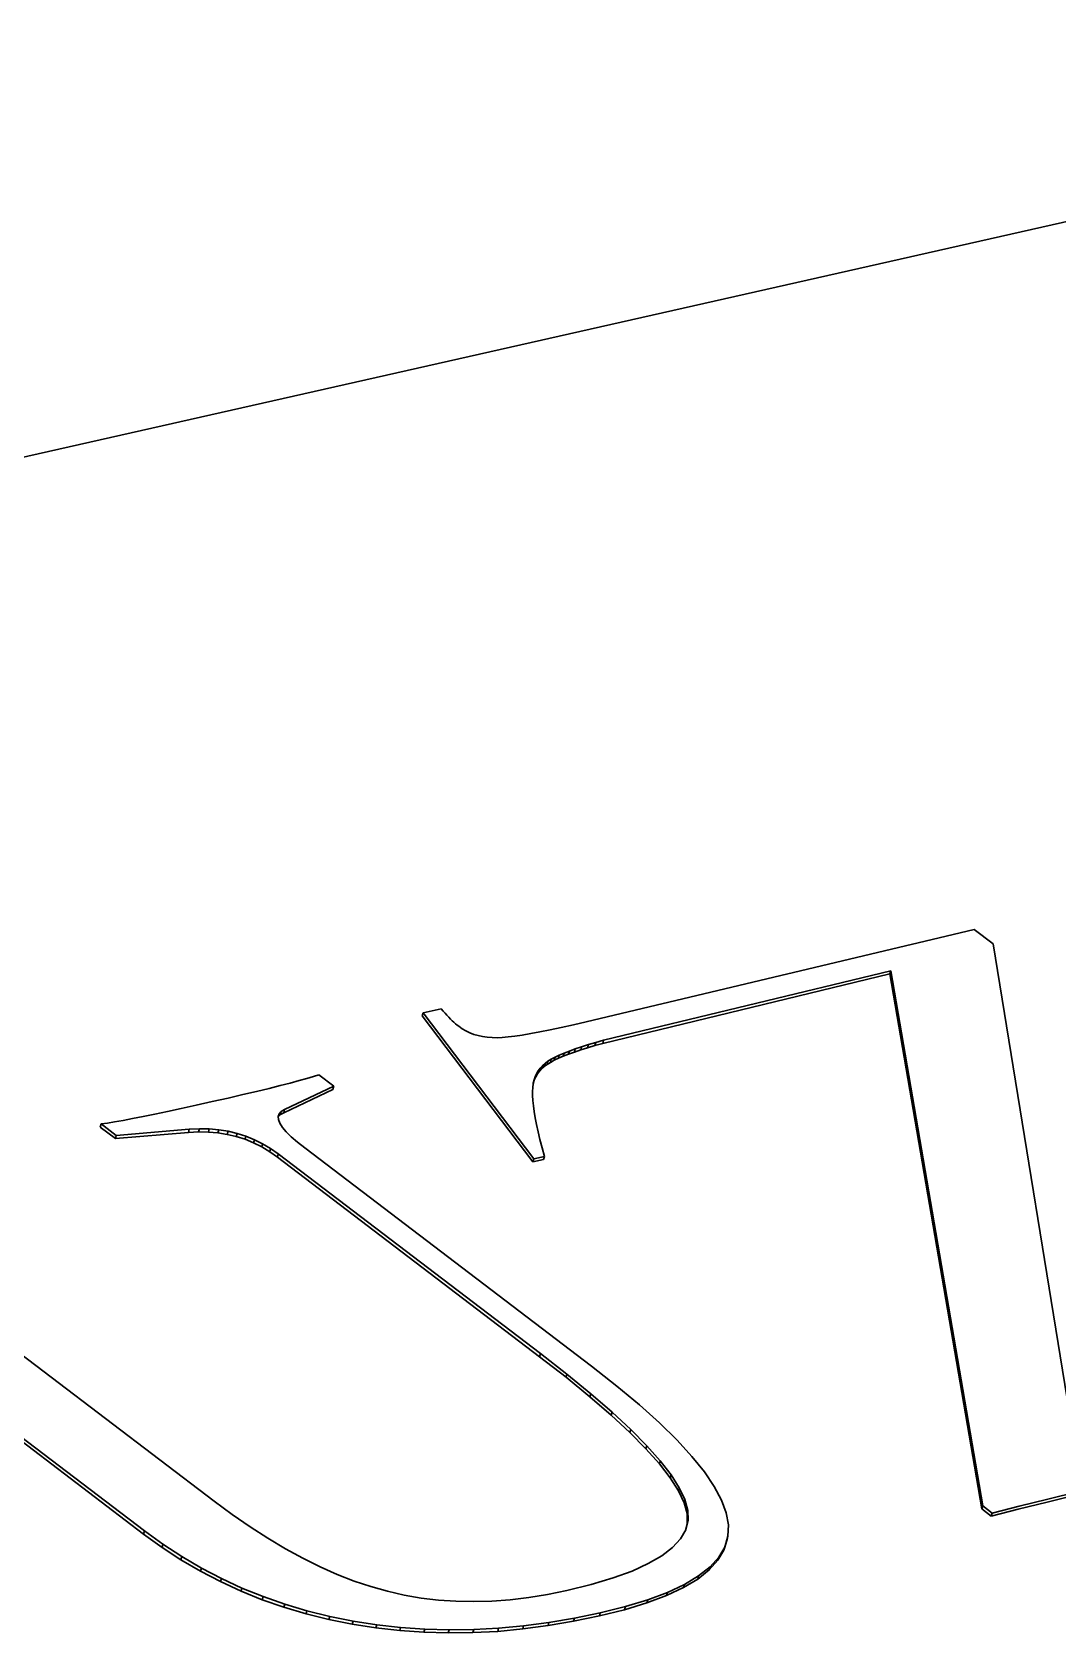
# Model space of a CAD drawing. Header units: millimetres. Extents: x -210 to 210, y -148 to 148.
# Drawn here: x 103.08 to 105.902, y 16.98 to 21.385 of the extents above; entities that cross this region are included whole.
import ezdxf

# ---------------------------------------------------------------- set-up
doc = ezdxf.new("R2010")
doc.units = ezdxf.units.MM
doc.layers.get('0').update_dxf_attribs({"lineweight": 18})

msp = doc.modelspace()

# ---------------------------------------------------------------- linework, layer by layer
at = {"color": 7, "lineweight": 30}
msp.add_line((126.3708, 25.4869), (96.1459, 18.652), dxfattribs=at)
at = {"color": 7, "lineweight": 30, "ltscale": 0.026448}
msp.add_line((104.6426, 18.6703), (105.6716, 18.9158), dxfattribs=at)
at = {"color": 7, "lineweight": 30, "ltscale": 0.001636}
msp.add_line((105.6716, 18.9158), (105.7237, 18.8762), dxfattribs=at)
at = {"color": 7, "lineweight": 30, "ltscale": 0.036424}
msp.add_line((105.7237, 18.8762), (105.958, 17.4382), dxfattribs=at)
at = {"color": 7, "lineweight": 30, "ltscale": 0.020313}
for p, q in [((105.4399, 18.7937), (104.6502, 18.6023)), ((105.4422, 18.8022), (104.6526, 18.6108))]:
    msp.add_line(p, q, dxfattribs=at)
at = {"color": 7, "lineweight": 30, "ltscale": 0.000221405}
for p, q in [((105.4399, 18.7937), (105.4422, 18.8022)), ((104.1537, 18.6776), (104.156, 18.6862)), ((104.6286, 18.5962), (104.6309, 18.6048)), ((104.6502, 18.6023), (104.6526, 18.6108)), ((104.4891, 18.5387), (104.4914, 18.5473)), ((104.5561, 18.5726), (104.5585, 18.5812)), ((104.5721, 18.5784), (104.5745, 18.587)), ((104.4617, 18.5015), (104.464, 18.51)), ((104.4702, 18.5181), (104.4726, 18.5266)), ((103.7725, 18.4115), (103.7749, 18.42)), ((103.5105, 18.3574), (103.5128, 18.3659)), ((103.5915, 18.356), (103.5938, 18.3645)), ((103.7339, 18.3043), (103.7362, 18.3128)), ((103.7551, 18.2893), (103.7575, 18.2979)), ((104.4578, 18.276), (104.4602, 18.2845)), ((104.487, 18.2826), (104.4894, 18.2911)), ((104.4762, 17.7403), (104.4785, 17.7489)), ((104.7248, 17.5314), (104.7271, 17.54)), ((104.8059, 17.4452), (104.8083, 17.4537)), ((104.8737, 17.3385), (104.876, 17.347)), ((105.6928, 17.3214), (105.6952, 17.3299)), ((104.8827, 17.2815), (104.885, 17.2901)), ((103.3869, 17.2524), (103.3893, 17.2609)), ((104.943, 17.1535), (104.9453, 17.1621)), ((103.5987, 17.1213), (103.601, 17.1299)), ((104.8258, 17.0833), (104.8282, 17.0919)), ((103.7135, 17.0717), (103.7158, 17.0802)), ((104.7101, 17.0442), (104.7124, 17.0527)), ((104.7717, 17.063), (104.7741, 17.0715)), ((103.8342, 17.0327), (103.8365, 17.0412)), ((103.8967, 17.0171), (103.8991, 17.0257)), ((104.0259, 16.9941), (104.0282, 17.0026)), ((104.4997, 17.0003), (104.502, 17.0088)), ((104.6409, 17.0269), (104.6432, 17.0355)), ((104.1581, 16.982), (104.1604, 16.9905)), ((104.4301, 16.9911), (104.4324, 16.9996))]:
    msp.add_line(p, q, dxfattribs=at)
at = {"color": 7, "lineweight": 30, "ltscale": 0.037348}
for p, q in [((105.6928, 17.3214), (105.4399, 18.7937)), ((105.6952, 17.3299), (105.4422, 18.8022))]:
    msp.add_line(p, q, dxfattribs=at)
at = {"color": 7, "lineweight": 30, "ltscale": 0.012595}
for p, q in [((104.4578, 18.276), (104.1537, 18.6776)), ((104.4602, 18.2845), (104.156, 18.6862))]:
    msp.add_line(p, q, dxfattribs=at)
at = {"color": 7, "lineweight": 30, "ltscale": 0.001272}
msp.add_line((104.156, 18.6862), (104.2056, 18.6974), dxfattribs=at)
at = {"color": 7, "lineweight": 30, "ltscale": 0.000207894}
msp.add_line((104.2056, 18.6974), (104.211, 18.6911), dxfattribs=at)
at = {"color": 7, "lineweight": 30, "ltscale": 0.000199882}
msp.add_line((104.211, 18.6911), (104.2163, 18.6851), dxfattribs=at)
at = {"color": 7, "lineweight": 30, "ltscale": 0.000191113}
msp.add_line((104.2163, 18.6851), (104.2215, 18.6795), dxfattribs=at)
at = {"color": 7, "lineweight": 30, "ltscale": 0.000181976}
msp.add_line((104.2215, 18.6795), (104.2265, 18.6742), dxfattribs=at)
at = {"color": 7, "lineweight": 30, "ltscale": 0.000175518}
msp.add_line((104.2265, 18.6742), (104.2314, 18.6692), dxfattribs=at)
at = {"color": 7, "lineweight": 30, "ltscale": 0.000165366}
msp.add_line((104.2314, 18.6692), (104.2361, 18.6645), dxfattribs=at)
at = {"color": 7, "lineweight": 30, "ltscale": 0.000159104}
msp.add_line((104.2361, 18.6645), (104.2408, 18.6602), dxfattribs=at)
at = {"color": 7, "lineweight": 30, "ltscale": 0.000150488}
msp.add_line((104.2408, 18.6602), (104.2453, 18.6562), dxfattribs=at)
at = {"color": 7, "lineweight": 30, "ltscale": 0.000141718}
msp.add_line((104.2453, 18.6562), (104.2496, 18.6525), dxfattribs=at)
at = {"color": 7, "lineweight": 30, "ltscale": 0.000134632}
msp.add_line((104.2496, 18.6525), (104.2538, 18.6492), dxfattribs=at)
at = {"color": 7, "lineweight": 30, "ltscale": 0.000294595}
msp.add_line((104.2538, 18.6492), (104.2635, 18.6424), dxfattribs=at)
at = {"color": 7, "lineweight": 30, "ltscale": 0.000293449}
msp.add_line((104.2635, 18.6424), (104.2736, 18.6365), dxfattribs=at)
at = {"color": 7, "lineweight": 30, "ltscale": 0.000295771}
msp.add_line((104.2736, 18.6365), (104.2843, 18.6314), dxfattribs=at)
at = {"color": 7, "lineweight": 30, "ltscale": 0.000652803}
msp.add_line((104.4518, 18.6291), (104.4774, 18.6339), dxfattribs=at)
at = {"color": 7, "lineweight": 30, "ltscale": 0.000716388}
msp.add_line((104.4774, 18.6339), (104.5055, 18.6395), dxfattribs=at)
at = {"color": 7, "lineweight": 30, "ltscale": 0.000781508}
msp.add_line((104.5055, 18.6395), (104.5361, 18.6459), dxfattribs=at)
at = {"color": 7, "lineweight": 30, "ltscale": 0.000845281}
msp.add_line((104.5361, 18.6459), (104.5692, 18.6532), dxfattribs=at)
at = {"color": 7, "lineweight": 30, "ltscale": 0.000910641}
msp.add_line((104.5692, 18.6532), (104.6047, 18.6613), dxfattribs=at)
at = {"color": 7, "lineweight": 30, "ltscale": 0.000974426}
msp.add_line((104.6047, 18.6613), (104.6426, 18.6703), dxfattribs=at)
at = {"color": 7, "lineweight": 30, "ltscale": 0.00029996}
msp.add_line((104.2843, 18.6314), (104.2955, 18.6271), dxfattribs=at)
at = {"color": 7, "lineweight": 30, "ltscale": 0.000306022}
msp.add_line((104.2955, 18.6271), (104.3072, 18.6237), dxfattribs=at)
at = {"color": 7, "lineweight": 30, "ltscale": 0.000312344}
msp.add_line((104.3072, 18.6237), (104.3194, 18.621), dxfattribs=at)
at = {"color": 7, "lineweight": 30, "ltscale": 0.000323315}
msp.add_line((104.3194, 18.621), (104.3322, 18.6191), dxfattribs=at)
at = {"color": 7, "lineweight": 30, "ltscale": 0.000332757}
msp.add_line((104.3322, 18.6191), (104.3455, 18.6181), dxfattribs=at)
at = {"color": 7, "lineweight": 30, "ltscale": 0.000346596}
msp.add_line((104.3455, 18.6181), (104.3594, 18.6179), dxfattribs=at)
at = {"color": 7, "lineweight": 30, "ltscale": 0.000358612}
msp.add_line((104.3594, 18.6179), (104.3737, 18.6184), dxfattribs=at)
at = {"color": 7, "lineweight": 30, "ltscale": 0.000397597}
msp.add_line((104.3737, 18.6184), (104.3896, 18.6198), dxfattribs=at)
at = {"color": 7, "lineweight": 30, "ltscale": 0.000460212}
msp.add_line((104.3896, 18.6198), (104.4078, 18.6221), dxfattribs=at)
at = {"color": 7, "lineweight": 30, "ltscale": 0.000524661}
msp.add_line((104.4078, 18.6221), (104.4286, 18.6252), dxfattribs=at)
at = {"color": 7, "lineweight": 30, "ltscale": 0.000587915}
msp.add_line((104.4286, 18.6252), (104.4518, 18.6291), dxfattribs=at)
at = {"color": 7, "lineweight": 30, "ltscale": 0.000459594}
msp.add_line((104.5919, 18.5929), (104.5745, 18.587), dxfattribs=at)
at = {"color": 7, "lineweight": 30, "ltscale": 0.000221592}
for p, q in [((104.5896, 18.5843), (104.5919, 18.5929)), ((104.497, 18.5445), (104.4994, 18.553)), ((104.506, 18.55), (104.5084, 18.5585)), ((104.5165, 18.5556), (104.5188, 18.5641)), ((104.5283, 18.5612), (104.5306, 18.5697)), ((104.5415, 18.5669), (104.5439, 18.5754)), ((104.4656, 18.5101), (104.4679, 18.5186)), ((104.4757, 18.5255), (104.4781, 18.5341)), ((104.482, 18.5324), (104.4844, 18.5409)), ((103.908, 18.4755), (103.9104, 18.4841)), ((103.7634, 18.4064), (103.7657, 18.415)), ((103.5382, 18.3587), (103.5405, 18.3673)), ((103.3096, 18.3402), (103.3119, 18.3488)), ((103.5652, 18.3582), (103.5676, 18.3668)), ((103.617, 18.3519), (103.6194, 18.3604)), ((103.6893, 18.3287), (103.6917, 18.3373)), ((103.712, 18.3174), (103.7143, 18.326)), ((104.5491, 17.6836), (104.5515, 17.6921)), ((104.6734, 17.5791), (104.6758, 17.5877)), ((104.7689, 17.4868), (104.7713, 17.4953)), ((104.8357, 17.4066), (104.838, 17.4151)), ((104.8583, 17.371), (104.8606, 17.3795)), ((103.4899, 17.1815), (103.4922, 17.1901)), ((104.9669, 17.18), (104.9692, 17.1886)), ((104.9833, 17.208), (104.9857, 17.2166)), ((103.5435, 17.1501), (103.5459, 17.1587)), ((104.9115, 17.1286), (104.9138, 17.1372)), ((103.6554, 17.0952), (103.6577, 17.1037)), ((104.8724, 17.1052), (104.8747, 17.1138)), ((103.7731, 17.0509), (103.7754, 17.0594)), ((103.9608, 17.0042), (103.9631, 17.0128)), ((104.5699, 17.0122), (104.5723, 17.0208)), ((104.0917, 16.9866), (104.094, 16.9952)), ((104.2928, 16.981), (104.2951, 16.9895)), ((104.3611, 16.9846), (104.3635, 16.9932))]:
    msp.add_line(p, q, dxfattribs=at)
at = {"color": 7, "lineweight": 30, "ltscale": 0.000493513}
msp.add_line((104.6084, 18.5902), (104.5896, 18.5843), dxfattribs=at)
at = {"color": 7, "lineweight": 30, "ltscale": 0.000492017}
msp.add_line((104.6107, 18.5988), (104.5919, 18.5929), dxfattribs=at)
at = {"color": 7, "lineweight": 30, "ltscale": 0.000221084}
msp.add_line((104.6084, 18.5902), (104.6107, 18.5988), dxfattribs=at)
at = {"color": 7, "lineweight": 30, "ltscale": 0.000526168}
msp.add_line((104.6286, 18.5962), (104.6084, 18.5902), dxfattribs=at)
at = {"color": 7, "lineweight": 30, "ltscale": 0.000527607}
msp.add_line((104.6309, 18.6048), (104.6107, 18.5988), dxfattribs=at)
at = {"color": 7, "lineweight": 30, "ltscale": 0.000561842}
for p, q in [((104.6502, 18.6023), (104.6286, 18.5962)), ((104.6526, 18.6108), (104.6309, 18.6048))]:
    msp.add_line(p, q, dxfattribs=at)
at = {"color": 7, "lineweight": 30, "ltscale": 0.000236832}
msp.add_line((104.4914, 18.5473), (104.4844, 18.5409), dxfattribs=at)
at = {"color": 7, "lineweight": 30, "ltscale": 0.000245216}
msp.add_line((104.497, 18.5445), (104.4891, 18.5387), dxfattribs=at)
at = {"color": 7, "lineweight": 30, "ltscale": 0.000245336}
msp.add_line((104.4994, 18.553), (104.4914, 18.5473), dxfattribs=at)
at = {"color": 7, "lineweight": 30, "ltscale": 0.000264416}
for p, q in [((104.506, 18.55), (104.497, 18.5445)), ((104.5084, 18.5585), (104.4994, 18.553))]:
    msp.add_line(p, q, dxfattribs=at)
at = {"color": 7, "lineweight": 30, "ltscale": 0.000295804}
for p, q in [((104.5165, 18.5556), (104.506, 18.55)), ((104.5188, 18.5641), (104.5084, 18.5585))]:
    msp.add_line(p, q, dxfattribs=at)
at = {"color": 7, "lineweight": 30, "ltscale": 0.000326549}
for p, q in [((104.5283, 18.5612), (104.5165, 18.5556)), ((104.5306, 18.5697), (104.5188, 18.5641))]:
    msp.add_line(p, q, dxfattribs=at)
at = {"color": 7, "lineweight": 30, "ltscale": 0.000360567}
for p, q in [((104.5415, 18.5669), (104.5283, 18.5612)), ((104.5439, 18.5754), (104.5306, 18.5697))]:
    msp.add_line(p, q, dxfattribs=at)
at = {"color": 7, "lineweight": 30, "ltscale": 0.000392376}
msp.add_line((104.5561, 18.5726), (104.5415, 18.5669), dxfattribs=at)
at = {"color": 7, "lineweight": 30, "ltscale": 0.000392297}
msp.add_line((104.5585, 18.5812), (104.5439, 18.5754), dxfattribs=at)
at = {"color": 7, "lineweight": 30, "ltscale": 0.000425815}
for p, q in [((104.5721, 18.5784), (104.5561, 18.5726)), ((104.5745, 18.587), (104.5585, 18.5812))]:
    msp.add_line(p, q, dxfattribs=at)
at = {"color": 7, "lineweight": 30, "ltscale": 0.000459523}
msp.add_line((104.5896, 18.5843), (104.5721, 18.5784), dxfattribs=at)
at = {"color": 7, "lineweight": 30, "ltscale": 0.00063195}
msp.add_line((103.7905, 18.4932), (103.815, 18.4997), dxfattribs=at)
at = {"color": 7, "lineweight": 30, "ltscale": 0.0005493}
msp.add_line((103.815, 18.4997), (103.8361, 18.5057), dxfattribs=at)
at = {"color": 7, "lineweight": 30, "ltscale": 0.000466712}
msp.add_line((103.8361, 18.5057), (103.854, 18.511), dxfattribs=at)
at = {"color": 7, "lineweight": 30, "ltscale": 0.000385814}
msp.add_line((103.854, 18.511), (103.8687, 18.5158), dxfattribs=at)
at = {"color": 7, "lineweight": 30, "ltscale": 0.001309}
for p, q in [((103.8687, 18.5158), (103.9104, 18.4841)), ((103.3119, 18.3488), (103.2703, 18.3805))]:
    msp.add_line(p, q, dxfattribs=at)
at = {"color": 7, "lineweight": 30, "ltscale": 0.000240809}
msp.add_line((104.4617, 18.5015), (104.4587, 18.4924), dxfattribs=at)
at = {"color": 7, "lineweight": 30, "ltscale": 0.000248345}
msp.add_line((104.461, 18.5009), (104.4588, 18.4912), dxfattribs=at)
at = {"color": 7, "lineweight": 30, "ltscale": 0.000240625}
msp.add_line((104.464, 18.51), (104.461, 18.5009), dxfattribs=at)
at = {"color": 7, "lineweight": 30, "ltscale": 0.000234868}
msp.add_line((104.4656, 18.5101), (104.4617, 18.5015), dxfattribs=at)
at = {"color": 7, "lineweight": 30, "ltscale": 0.000235046}
msp.add_line((104.4679, 18.5186), (104.464, 18.51), dxfattribs=at)
at = {"color": 7, "lineweight": 30, "ltscale": 0.00023151}
msp.add_line((104.4702, 18.5181), (104.4656, 18.5101), dxfattribs=at)
at = {"color": 7, "lineweight": 30, "ltscale": 0.000231341}
msp.add_line((104.4726, 18.5266), (104.4679, 18.5186), dxfattribs=at)
at = {"color": 7, "lineweight": 30, "ltscale": 0.000231704}
msp.add_line((104.4757, 18.5255), (104.4702, 18.5181), dxfattribs=at)
at = {"color": 7, "lineweight": 30, "ltscale": 0.000231863}
msp.add_line((104.4781, 18.5341), (104.4726, 18.5266), dxfattribs=at)
at = {"color": 7, "lineweight": 30, "ltscale": 0.00023308}
for p, q in [((104.482, 18.5324), (104.4757, 18.5255)), ((104.4844, 18.5409), (104.4781, 18.5341))]:
    msp.add_line(p, q, dxfattribs=at)
at = {"color": 7, "lineweight": 30, "ltscale": 0.000236967}
msp.add_line((104.4891, 18.5387), (104.482, 18.5324), dxfattribs=at)
at = {"color": 7, "lineweight": 30, "ltscale": 0.001043}
msp.add_line((103.6198, 18.4519), (103.6604, 18.4613), dxfattribs=at)
at = {"color": 7, "lineweight": 30, "ltscale": 0.000960282}
msp.add_line((103.6604, 18.4613), (103.6978, 18.4702), dxfattribs=at)
at = {"color": 7, "lineweight": 30, "ltscale": 0.000878891}
msp.add_line((103.6978, 18.4702), (103.732, 18.4784), dxfattribs=at)
at = {"color": 7, "lineweight": 30, "ltscale": 0.000797525}
msp.add_line((103.732, 18.4784), (103.7629, 18.4861), dxfattribs=at)
at = {"color": 7, "lineweight": 30, "ltscale": 0.000713283}
msp.add_line((103.7629, 18.4861), (103.7905, 18.4932), dxfattribs=at)
at = {"color": 7, "lineweight": 30, "ltscale": 0.003747}
for p, q in [((103.908, 18.4755), (103.7725, 18.4115)), ((103.9104, 18.4841), (103.7749, 18.42))]:
    msp.add_line(p, q, dxfattribs=at)
at = {"color": 7, "lineweight": 30, "ltscale": 0.000270844}
msp.add_line((104.4574, 18.481), (104.4568, 18.4701), dxfattribs=at)
at = {"color": 7, "lineweight": 30, "ltscale": 0.000294302}
msp.add_line((104.4568, 18.4701), (104.4569, 18.4584), dxfattribs=at)
at = {"color": 7, "lineweight": 30, "ltscale": 0.000329138}
msp.add_line((104.4569, 18.4584), (104.4578, 18.4452), dxfattribs=at)
at = {"color": 7, "lineweight": 30, "ltscale": 0.000258887}
msp.add_line((104.4588, 18.4912), (104.4574, 18.481), dxfattribs=at)
at = {"color": 7, "lineweight": 30, "ltscale": 0.000895279}
msp.add_line((103.4177, 18.4073), (103.4527, 18.4147), dxfattribs=at)
at = {"color": 7, "lineweight": 30, "ltscale": 0.000972448}
msp.add_line((103.4527, 18.4147), (103.4907, 18.423), dxfattribs=at)
at = {"color": 7, "lineweight": 30, "ltscale": 0.001051}
msp.add_line((103.4907, 18.423), (103.5318, 18.432), dxfattribs=at)
at = {"color": 7, "lineweight": 30, "ltscale": 0.001128}
msp.add_line((103.5318, 18.432), (103.5758, 18.4419), dxfattribs=at)
at = {"color": 7, "lineweight": 30, "ltscale": 0.001126}
msp.add_line((103.5758, 18.4419), (103.6198, 18.4519), dxfattribs=at)
at = {"color": 7, "lineweight": 30, "ltscale": 0.000214955}
for p, q in [((103.7657, 18.415), (103.7599, 18.4086)), ((103.7634, 18.4064), (103.7576, 18.4001))]:
    msp.add_line(p, q, dxfattribs=at)
at = {"color": 7, "lineweight": 30, "ltscale": 0.000261418}
msp.add_line((103.7725, 18.4115), (103.7634, 18.4064), dxfattribs=at)
at = {"color": 7, "lineweight": 30, "ltscale": 0.000261317}
msp.add_line((103.7749, 18.42), (103.7657, 18.415), dxfattribs=at)
at = {"color": 7, "lineweight": 30, "ltscale": 0.000364557}
msp.add_line((104.4578, 18.4452), (104.4593, 18.4307), dxfattribs=at)
at = {"color": 7, "lineweight": 30, "ltscale": 0.00040044}
msp.add_line((104.4593, 18.4307), (104.4616, 18.4149), dxfattribs=at)
at = {"color": 7, "lineweight": 30, "ltscale": 0.000436478}
msp.add_line((104.4616, 18.4149), (104.4645, 18.3977), dxfattribs=at)
at = {"color": 7, "lineweight": 30, "ltscale": 0.000221271}
for p, q in [((103.268, 18.3719), (103.2703, 18.3805)), ((103.6419, 18.346), (103.6442, 18.3545)), ((103.666, 18.3383), (103.6683, 18.3468)), ((104.6149, 17.6298), (104.6172, 17.6384)), ((104.8819, 17.3089), (104.8842, 17.3175)), ((105.7189, 17.3015), (105.7211, 17.3101)), ((103.4377, 17.2156), (103.44, 17.2242)), ((104.9922, 17.2376), (104.9945, 17.2461)), ((104.2251, 16.9801), (104.2274, 16.9887))]:
    msp.add_line(p, q, dxfattribs=at)
at = {"color": 7, "lineweight": 30, "ltscale": 0.001308}
msp.add_line((103.3096, 18.3402), (103.268, 18.3719), dxfattribs=at)
at = {"color": 7, "lineweight": 30, "ltscale": 0.00043205}
msp.add_line((103.2703, 18.3805), (103.2874, 18.3829), dxfattribs=at)
at = {"color": 7, "lineweight": 30, "ltscale": 0.000507283}
msp.add_line((103.2874, 18.3829), (103.3074, 18.3861), dxfattribs=at)
at = {"color": 7, "lineweight": 30, "ltscale": 0.000585657}
msp.add_line((103.3074, 18.3861), (103.3305, 18.3902), dxfattribs=at)
at = {"color": 7, "lineweight": 30, "ltscale": 0.000662598}
msp.add_line((103.3305, 18.3902), (103.3565, 18.3951), dxfattribs=at)
at = {"color": 7, "lineweight": 30, "ltscale": 0.000741086}
msp.add_line((103.3565, 18.3951), (103.3856, 18.4008), dxfattribs=at)
at = {"color": 7, "lineweight": 30, "ltscale": 0.000818188}
msp.add_line((103.3856, 18.4008), (103.4177, 18.4073), dxfattribs=at)
at = {"color": 7, "lineweight": 30, "ltscale": 0.000693221}
msp.add_line((103.5405, 18.3673), (103.5128, 18.3659), dxfattribs=at)
at = {"color": 7, "lineweight": 30, "ltscale": 0.000676371}
for p, q in [((103.5676, 18.3668), (103.5405, 18.3673)), ((103.5652, 18.3582), (103.5382, 18.3587))]:
    msp.add_line(p, q, dxfattribs=at)
at = {"color": 7, "lineweight": 30, "ltscale": 0.000199647}
msp.add_line((103.7599, 18.4086), (103.7572, 18.4011), dxfattribs=at)
at = {"color": 7, "lineweight": 30, "ltscale": 0.000219362}
msp.add_line((103.7572, 18.4011), (103.7579, 18.3924), dxfattribs=at)
at = {"color": 7, "lineweight": 30, "ltscale": 0.00026783}
msp.add_line((103.7579, 18.3924), (103.7619, 18.3824), dxfattribs=at)
at = {"color": 7, "lineweight": 30, "ltscale": 0.000332101}
msp.add_line((103.7619, 18.3824), (103.7691, 18.3712), dxfattribs=at)
at = {"color": 7, "lineweight": 30, "ltscale": 0.000404574}
msp.add_line((103.7691, 18.3712), (103.7795, 18.3588), dxfattribs=at)
at = {"color": 7, "lineweight": 30, "ltscale": 0.000473147}
msp.add_line((104.4645, 18.3977), (104.4681, 18.3791), dxfattribs=at)
at = {"color": 7, "lineweight": 30, "ltscale": 0.000509872}
msp.add_line((104.4681, 18.3791), (104.4723, 18.3591), dxfattribs=at)
at = {"color": 7, "lineweight": 30, "ltscale": 0.00504}
for p, q in [((103.5105, 18.3574), (103.3096, 18.3402)), ((103.5128, 18.3659), (103.3119, 18.3488))]:
    msp.add_line(p, q, dxfattribs=at)
at = {"color": 7, "lineweight": 30, "ltscale": 0.000693202}
msp.add_line((103.5382, 18.3587), (103.5105, 18.3574), dxfattribs=at)
at = {"color": 7, "lineweight": 30, "ltscale": 0.000659564}
msp.add_line((103.5915, 18.356), (103.5652, 18.3582), dxfattribs=at)
at = {"color": 7, "lineweight": 30, "ltscale": 0.00065957}
msp.add_line((103.5938, 18.3645), (103.5676, 18.3668), dxfattribs=at)
at = {"color": 7, "lineweight": 30, "ltscale": 0.000646075}
msp.add_line((103.617, 18.3519), (103.5915, 18.356), dxfattribs=at)
at = {"color": 7, "lineweight": 30, "ltscale": 0.000646054}
msp.add_line((103.6194, 18.3604), (103.5938, 18.3645), dxfattribs=at)
at = {"color": 7, "lineweight": 30, "ltscale": 0.000639062}
msp.add_line((103.6419, 18.346), (103.617, 18.3519), dxfattribs=at)
at = {"color": 7, "lineweight": 30, "ltscale": 0.000637561}
msp.add_line((103.6442, 18.3545), (103.6194, 18.3604), dxfattribs=at)
at = {"color": 7, "lineweight": 30, "ltscale": 0.000632699}
for p, q in [((103.666, 18.3383), (103.6419, 18.346)), ((103.6683, 18.3468), (103.6442, 18.3545))]:
    msp.add_line(p, q, dxfattribs=at)
at = {"color": 7, "lineweight": 30, "ltscale": 0.000630112}
msp.add_line((103.6893, 18.3287), (103.666, 18.3383), dxfattribs=at)
at = {"color": 7, "lineweight": 30, "ltscale": 0.000631554}
msp.add_line((103.6917, 18.3373), (103.6683, 18.3468), dxfattribs=at)
at = {"color": 7, "lineweight": 30, "ltscale": 0.000632745}
for p, q in [((103.712, 18.3174), (103.6893, 18.3287)), ((103.7143, 18.326), (103.6917, 18.3373))]:
    msp.add_line(p, q, dxfattribs=at)
at = {"color": 7, "lineweight": 30, "ltscale": 0.000639076}
msp.add_line((103.7362, 18.3128), (103.7143, 18.326), dxfattribs=at)
at = {"color": 7, "lineweight": 30, "ltscale": 0.000482921}
msp.add_line((103.7795, 18.3588), (103.7932, 18.3452), dxfattribs=at)
at = {"color": 7, "lineweight": 30, "ltscale": 0.00056409}
msp.add_line((103.7932, 18.3452), (103.8102, 18.3304), dxfattribs=at)
at = {"color": 7, "lineweight": 30, "ltscale": 0.000645775}
msp.add_line((103.8102, 18.3304), (103.8304, 18.3144), dxfattribs=at)
at = {"color": 7, "lineweight": 30, "ltscale": 0.000546997}
msp.add_line((104.4723, 18.3591), (104.4773, 18.3378), dxfattribs=at)
at = {"color": 7, "lineweight": 30, "ltscale": 0.000584035}
msp.add_line((104.4773, 18.3378), (104.483, 18.3152), dxfattribs=at)
at = {"color": 7, "lineweight": 30, "ltscale": 0.000638986}
msp.add_line((103.7339, 18.3043), (103.712, 18.3174), dxfattribs=at)
at = {"color": 7, "lineweight": 30, "ltscale": 0.000648996}
for p, q in [((103.7551, 18.2893), (103.7339, 18.3043)), ((103.7575, 18.2979), (103.7362, 18.3128))]:
    msp.add_line(p, q, dxfattribs=at)
at = {"color": 7, "lineweight": 30, "ltscale": 0.022657}
for p, q in [((104.4762, 17.7403), (103.7551, 18.2893)), ((104.4785, 17.7489), (103.7575, 18.2979))]:
    msp.add_line(p, q, dxfattribs=at)
at = {"color": 7, "lineweight": 30, "ltscale": 0.024783}
msp.add_line((103.8304, 18.3144), (104.6192, 17.7138), dxfattribs=at)
at = {"color": 7, "lineweight": 30, "ltscale": 0.000748261}
for p, q in [((104.487, 18.2826), (104.4578, 18.276)), ((104.4894, 18.2911), (104.4602, 18.2845))]:
    msp.add_line(p, q, dxfattribs=at)
at = {"color": 7, "lineweight": 30, "ltscale": 0.000621462}
msp.add_line((104.483, 18.3152), (104.4894, 18.2911), dxfattribs=at)
at = {"color": 7, "lineweight": 30, "ltscale": 0.029202}
msp.add_line((102.6514, 18.0503), (103.5808, 17.3428), dxfattribs=at)
at = {"color": 7, "lineweight": 30, "ltscale": 0.030674}
for p, q in [((103.3869, 17.2524), (102.4107, 17.9956)), ((103.3893, 17.2609), (102.413, 18.0041))]:
    msp.add_line(p, q, dxfattribs=at)
at = {"color": 7, "lineweight": 30, "ltscale": 0.00231}
for p, q in [((104.5491, 17.6836), (104.4762, 17.7403)), ((104.5515, 17.6921), (104.4785, 17.7489))]:
    msp.add_line(p, q, dxfattribs=at)
at = {"color": 7, "lineweight": 30, "ltscale": 0.002203}
msp.add_line((104.6192, 17.7138), (104.6886, 17.6595), dxfattribs=at)
at = {"color": 7, "lineweight": 30, "ltscale": 0.002123}
msp.add_line((104.6149, 17.6298), (104.5491, 17.6836), dxfattribs=at)
at = {"color": 7, "lineweight": 30, "ltscale": 0.002122}
msp.add_line((104.6172, 17.6384), (104.5515, 17.6921), dxfattribs=at)
at = {"color": 7, "lineweight": 30, "ltscale": 0.001936}
msp.add_line((104.6734, 17.5791), (104.6149, 17.6298), dxfattribs=at)
at = {"color": 7, "lineweight": 30, "ltscale": 0.001937}
msp.add_line((104.6758, 17.5877), (104.6172, 17.6384), dxfattribs=at)
at = {"color": 7, "lineweight": 30, "ltscale": 0.002028}
msp.add_line((104.6886, 17.6595), (104.7509, 17.6076), dxfattribs=at)
at = {"color": 7, "lineweight": 30, "ltscale": 0.001752}
for p, q in [((104.7248, 17.5314), (104.6734, 17.5791)), ((104.7271, 17.54), (104.6758, 17.5877))]:
    msp.add_line(p, q, dxfattribs=at)
at = {"color": 7, "lineweight": 30, "ltscale": 0.001856}
msp.add_line((104.7509, 17.6076), (104.8062, 17.558), dxfattribs=at)
at = {"color": 7, "lineweight": 30, "ltscale": 0.00157}
for p, q in [((104.7689, 17.4868), (104.7248, 17.5314)), ((104.7713, 17.4953), (104.7271, 17.54))]:
    msp.add_line(p, q, dxfattribs=at)
at = {"color": 7, "lineweight": 30, "ltscale": 0.001687}
msp.add_line((104.8062, 17.558), (104.8544, 17.5108), dxfattribs=at)
at = {"color": 7, "lineweight": 30, "ltscale": 0.001392}
for p, q in [((104.8059, 17.4452), (104.7689, 17.4868)), ((104.8083, 17.4537), (104.7713, 17.4953))]:
    msp.add_line(p, q, dxfattribs=at)
at = {"color": 7, "lineweight": 30, "ltscale": 0.001523}
msp.add_line((104.8544, 17.5108), (104.8956, 17.4659), dxfattribs=at)
at = {"color": 7, "lineweight": 30, "ltscale": 0.001218}
for p, q in [((104.8357, 17.4066), (104.8059, 17.4452)), ((104.838, 17.4151), (104.8083, 17.4537))]:
    msp.add_line(p, q, dxfattribs=at)
at = {"color": 7, "lineweight": 30, "ltscale": 0.001363}
msp.add_line((104.8956, 17.4659), (104.9297, 17.4234), dxfattribs=at)
at = {"color": 7, "lineweight": 30, "ltscale": 0.001054}
for p, q in [((104.8583, 17.371), (104.8357, 17.4066)), ((104.8606, 17.3795), (104.838, 17.4151))]:
    msp.add_line(p, q, dxfattribs=at)
at = {"color": 7, "lineweight": 30, "ltscale": 0.00121}
msp.add_line((104.9297, 17.4234), (104.9568, 17.3833), dxfattribs=at)
at = {"color": 7, "lineweight": 30, "ltscale": 0.000900166}
msp.add_line((104.8737, 17.3385), (104.8583, 17.371), dxfattribs=at)
at = {"color": 7, "lineweight": 30, "ltscale": 0.000900334}
msp.add_line((104.876, 17.347), (104.8606, 17.3795), dxfattribs=at)
at = {"color": 7, "lineweight": 30, "ltscale": 0.001068}
msp.add_line((104.9568, 17.3833), (104.9769, 17.3456), dxfattribs=at)
at = {"color": 7, "lineweight": 30, "ltscale": 0.00218}
for p, q in [((105.957, 17.3607), (105.8723, 17.34)), ((105.9594, 17.3692), (105.8747, 17.3485))]:
    msp.add_line(p, q, dxfattribs=at)
at = {"color": 7, "lineweight": 30, "ltscale": 0.001545}
msp.add_line((103.5808, 17.3428), (103.6305, 17.306), dxfattribs=at)
at = {"color": 7, "lineweight": 30, "ltscale": 0.000766253}
msp.add_line((104.8819, 17.3089), (104.8737, 17.3385), dxfattribs=at)
at = {"color": 7, "lineweight": 30, "ltscale": 0.000765587}
msp.add_line((104.8842, 17.3175), (104.876, 17.347), dxfattribs=at)
at = {"color": 7, "lineweight": 30, "ltscale": 0.000685731}
msp.add_line((104.885, 17.2901), (104.8842, 17.3175), dxfattribs=at)
at = {"color": 7, "lineweight": 30, "ltscale": 0.000942333}
msp.add_line((104.9769, 17.3456), (104.9899, 17.3102), dxfattribs=at)
at = {"color": 7, "lineweight": 30, "ltscale": 0.000838865}
msp.add_line((104.9899, 17.3102), (104.9958, 17.2772), dxfattribs=at)
at = {"color": 7, "lineweight": 30, "ltscale": 0.000818095}
msp.add_line((105.7189, 17.3015), (105.6928, 17.3214), dxfattribs=at)
at = {"color": 7, "lineweight": 30, "ltscale": 0.000816727}
msp.add_line((105.7211, 17.3101), (105.6952, 17.3299), dxfattribs=at)
at = {"color": 7, "lineweight": 30, "ltscale": 0.00191}
msp.add_line((105.7929, 17.3203), (105.7189, 17.3015), dxfattribs=at)
at = {"color": 7, "lineweight": 30, "ltscale": 0.001912}
msp.add_line((105.7953, 17.3288), (105.7211, 17.3101), dxfattribs=at)
at = {"color": 7, "lineweight": 30, "ltscale": 0.002045}
for p, q in [((105.8723, 17.34), (105.7929, 17.3203)), ((105.8747, 17.3485), (105.7953, 17.3288))]:
    msp.add_line(p, q, dxfattribs=at)
at = {"color": 7, "lineweight": 30, "ltscale": 0.001499}
msp.add_line((103.6305, 17.306), (103.6799, 17.272), dxfattribs=at)
at = {"color": 7, "lineweight": 30, "ltscale": 0.001453}
msp.add_line((103.6799, 17.272), (103.7287, 17.2405), dxfattribs=at)
at = {"color": 7, "lineweight": 30, "ltscale": 0.000467131}
msp.add_line((104.878, 17.2634), (104.8827, 17.2815), dxfattribs=at)
at = {"color": 7, "lineweight": 30, "ltscale": 0.000676829}
msp.add_line((104.8783, 17.2638), (104.885, 17.2901), dxfattribs=at)
at = {"color": 7, "lineweight": 30, "ltscale": 0.000685417}
msp.add_line((104.8827, 17.2815), (104.8819, 17.3089), dxfattribs=at)
at = {"color": 7, "lineweight": 30, "ltscale": 0.000777473}
msp.add_line((104.9958, 17.2772), (104.9945, 17.2461), dxfattribs=at)
at = {"color": 7, "lineweight": 30, "ltscale": 0.001566}
msp.add_line((103.4377, 17.2156), (103.3869, 17.2524), dxfattribs=at)
at = {"color": 7, "lineweight": 30, "ltscale": 0.001565}
msp.add_line((103.44, 17.2242), (103.3893, 17.2609), dxfattribs=at)
at = {"color": 7, "lineweight": 30, "ltscale": 0.001559}
msp.add_line((103.4922, 17.1901), (103.44, 17.2242), dxfattribs=at)
at = {"color": 7, "lineweight": 30, "ltscale": 0.001407}
msp.add_line((103.7287, 17.2405), (103.7771, 17.2118), dxfattribs=at)
at = {"color": 7, "lineweight": 30, "ltscale": 0.000810441}
msp.add_line((104.842, 17.215), (104.8639, 17.2388), dxfattribs=at)
at = {"color": 7, "lineweight": 30, "ltscale": 0.000721125}
msp.add_line((104.8639, 17.2388), (104.8783, 17.2638), dxfattribs=at)
at = {"color": 7, "lineweight": 30, "ltscale": 0.000771072}
msp.add_line((104.9922, 17.2376), (104.9833, 17.208), dxfattribs=at)
at = {"color": 7, "lineweight": 30, "ltscale": 0.000770711}
msp.add_line((104.9945, 17.2461), (104.9857, 17.2166), dxfattribs=at)
at = {"color": 7, "lineweight": 30, "ltscale": 0.001558}
msp.add_line((103.4899, 17.1815), (103.4377, 17.2156), dxfattribs=at)
at = {"color": 7, "lineweight": 30, "ltscale": 0.001555}
for p, q in [((103.5435, 17.1501), (103.4899, 17.1815)), ((103.5459, 17.1587), (103.4922, 17.1901)), ((103.5987, 17.1213), (103.5435, 17.1501)), ((103.601, 17.1299), (103.5459, 17.1587))]:
    msp.add_line(p, q, dxfattribs=at)
at = {"color": 7, "lineweight": 30, "ltscale": 0.001365}
msp.add_line((103.7771, 17.2118), (103.8251, 17.1856), dxfattribs=at)
at = {"color": 7, "lineweight": 30, "ltscale": 0.001326}
msp.add_line((103.8251, 17.1856), (103.8726, 17.1621), dxfattribs=at)
at = {"color": 7, "lineweight": 30, "ltscale": 0.001072}
msp.add_line((104.7754, 17.1709), (104.8125, 17.1923), dxfattribs=at)
at = {"color": 7, "lineweight": 30, "ltscale": 0.000929517}
msp.add_line((104.8125, 17.1923), (104.842, 17.215), dxfattribs=at)
at = {"color": 7, "lineweight": 30, "ltscale": 0.000892263}
msp.add_line((104.9669, 17.18), (104.943, 17.1535), dxfattribs=at)
at = {"color": 7, "lineweight": 30, "ltscale": 0.000892411}
msp.add_line((104.9692, 17.1886), (104.9453, 17.1621), dxfattribs=at)
at = {"color": 7, "lineweight": 30, "ltscale": 0.000811798}
for p, q in [((104.9833, 17.208), (104.9669, 17.18)), ((104.9857, 17.2166), (104.9692, 17.1886))]:
    msp.add_line(p, q, dxfattribs=at)
at = {"color": 7, "lineweight": 30, "ltscale": 0.001287}
msp.add_line((103.8726, 17.1621), (103.9197, 17.1413), dxfattribs=at)
at = {"color": 7, "lineweight": 30, "ltscale": 0.00125}
msp.add_line((103.9197, 17.1413), (103.9663, 17.1231), dxfattribs=at)
at = {"color": 7, "lineweight": 30, "ltscale": 0.00139}
msp.add_line((104.6784, 17.1315), (104.7307, 17.1506), dxfattribs=at)
at = {"color": 7, "lineweight": 30, "ltscale": 0.001227}
msp.add_line((104.7307, 17.1506), (104.7754, 17.1709), dxfattribs=at)
at = {"color": 7, "lineweight": 30, "ltscale": 0.001138}
for p, q in [((104.9138, 17.1372), (104.8747, 17.1138)), ((104.9115, 17.1286), (104.8724, 17.1052))]:
    msp.add_line(p, q, dxfattribs=at)
at = {"color": 7, "lineweight": 30, "ltscale": 0.001004}
for p, q in [((104.943, 17.1535), (104.9115, 17.1286)), ((104.9453, 17.1621), (104.9138, 17.1372))]:
    msp.add_line(p, q, dxfattribs=at)
at = {"color": 7, "lineweight": 30, "ltscale": 0.001561}
for p, q in [((103.6554, 17.0952), (103.5987, 17.1213)), ((103.6577, 17.1037), (103.601, 17.1299))]:
    msp.add_line(p, q, dxfattribs=at)
at = {"color": 7, "lineweight": 30, "ltscale": 0.001567}
for p, q in [((103.7135, 17.0717), (103.6554, 17.0952)), ((103.7158, 17.0802), (103.6577, 17.1037))]:
    msp.add_line(p, q, dxfattribs=at)
at = {"color": 7, "lineweight": 30, "ltscale": 0.001217}
msp.add_line((103.9663, 17.1231), (104.0124, 17.1076), dxfattribs=at)
at = {"color": 7, "lineweight": 30, "ltscale": 0.001187}
msp.add_line((104.0124, 17.1076), (104.0581, 17.0947), dxfattribs=at)
at = {"color": 7, "lineweight": 30, "ltscale": 0.001175}
msp.add_line((104.0581, 17.0947), (104.104, 17.0843), dxfattribs=at)
at = {"color": 7, "lineweight": 30, "ltscale": 0.001347}
msp.add_line((104.4984, 17.0861), (104.5512, 17.0969), dxfattribs=at)
at = {"color": 7, "lineweight": 30, "ltscale": 0.001737}
msp.add_line((104.5512, 17.0969), (104.6186, 17.1136), dxfattribs=at)
at = {"color": 7, "lineweight": 30, "ltscale": 0.001562}
msp.add_line((104.6186, 17.1136), (104.6784, 17.1315), dxfattribs=at)
at = {"color": 7, "lineweight": 30, "ltscale": 0.001445}
for p, q in [((104.8282, 17.0919), (104.7741, 17.0715)), ((104.8258, 17.0833), (104.7717, 17.063))]:
    msp.add_line(p, q, dxfattribs=at)
at = {"color": 7, "lineweight": 30, "ltscale": 0.001286}
for p, q in [((104.8724, 17.1052), (104.8258, 17.0833)), ((104.8747, 17.1138), (104.8282, 17.0919))]:
    msp.add_line(p, q, dxfattribs=at)
at = {"color": 7, "lineweight": 30, "ltscale": 0.001578}
for p, q in [((103.7731, 17.0509), (103.7135, 17.0717)), ((103.7754, 17.0594), (103.7158, 17.0802))]:
    msp.add_line(p, q, dxfattribs=at)
at = {"color": 7, "lineweight": 30, "ltscale": 0.001593}
for p, q in [((103.8342, 17.0327), (103.7731, 17.0509)), ((103.8365, 17.0412), (103.7754, 17.0594))]:
    msp.add_line(p, q, dxfattribs=at)
at = {"color": 7, "lineweight": 30, "ltscale": 0.001183}
msp.add_line((104.104, 17.0843), (104.1506, 17.0763), dxfattribs=at)
at = {"color": 7, "lineweight": 30, "ltscale": 0.001193}
msp.add_line((104.1506, 17.0763), (104.198, 17.0706), dxfattribs=at)
at = {"color": 7, "lineweight": 30, "ltscale": 0.001207}
msp.add_line((104.198, 17.0706), (104.2461, 17.0673), dxfattribs=at)
at = {"color": 7, "lineweight": 30, "ltscale": 0.001223}
msp.add_line((104.2461, 17.0673), (104.2951, 17.0663), dxfattribs=at)
at = {"color": 7, "lineweight": 30, "ltscale": 0.001243}
msp.add_line((104.2951, 17.0663), (104.3448, 17.0677), dxfattribs=at)
at = {"color": 7, "lineweight": 30, "ltscale": 0.001264}
msp.add_line((104.3448, 17.0677), (104.3952, 17.0715), dxfattribs=at)
at = {"color": 7, "lineweight": 30, "ltscale": 0.00129}
msp.add_line((104.3952, 17.0715), (104.4464, 17.0776), dxfattribs=at)
at = {"color": 7, "lineweight": 30, "ltscale": 0.001316}
msp.add_line((104.4464, 17.0776), (104.4984, 17.0861), dxfattribs=at)
at = {"color": 7, "lineweight": 30, "ltscale": 0.001782}
for p, q in [((104.7124, 17.0527), (104.6432, 17.0355)), ((104.7101, 17.0442), (104.6409, 17.0269))]:
    msp.add_line(p, q, dxfattribs=at)
at = {"color": 7, "lineweight": 30, "ltscale": 0.001612}
for p, q in [((104.7717, 17.063), (104.7101, 17.0442)), ((104.7741, 17.0715), (104.7124, 17.0527)), ((103.8967, 17.0171), (103.8342, 17.0327)), ((103.8991, 17.0257), (103.8365, 17.0412))]:
    msp.add_line(p, q, dxfattribs=at)
at = {"color": 7, "lineweight": 30, "ltscale": 0.001633}
for p, q in [((103.9608, 17.0042), (103.8967, 17.0171)), ((103.9631, 17.0128), (103.8991, 17.0257))]:
    msp.add_line(p, q, dxfattribs=at)
at = {"color": 7, "lineweight": 30, "ltscale": 0.001647}
msp.add_line((104.0259, 16.9941), (103.9608, 17.0042), dxfattribs=at)
at = {"color": 7, "lineweight": 30, "ltscale": 0.001648}
msp.add_line((104.0282, 17.0026), (103.9631, 17.0128), dxfattribs=at)
at = {"color": 7, "lineweight": 30, "ltscale": 0.001655}
msp.add_line((104.094, 16.9952), (104.0282, 17.0026), dxfattribs=at)
at = {"color": 7, "lineweight": 30, "ltscale": 0.001755}
for p, q in [((104.502, 17.0088), (104.4324, 16.9996)), ((104.4997, 17.0003), (104.4301, 16.9911))]:
    msp.add_line(p, q, dxfattribs=at)
at = {"color": 7, "lineweight": 30, "ltscale": 0.001781}
for p, q in [((104.5699, 17.0122), (104.4997, 17.0003)), ((104.5723, 17.0208), (104.502, 17.0088))]:
    msp.add_line(p, q, dxfattribs=at)
at = {"color": 7, "lineweight": 30, "ltscale": 0.001811}
for p, q in [((104.6409, 17.0269), (104.5699, 17.0122)), ((104.6432, 17.0355), (104.5723, 17.0208))]:
    msp.add_line(p, q, dxfattribs=at)
at = {"color": 7, "lineweight": 30, "ltscale": 0.001656}
msp.add_line((104.0917, 16.9866), (104.0259, 16.9941), dxfattribs=at)
at = {"color": 7, "lineweight": 30, "ltscale": 0.001663}
for p, q in [((104.1581, 16.982), (104.0917, 16.9866)), ((104.1604, 16.9905), (104.094, 16.9952))]:
    msp.add_line(p, q, dxfattribs=at)
at = {"color": 7, "lineweight": 30, "ltscale": 0.001677}
msp.add_line((104.2251, 16.9801), (104.1581, 16.982), dxfattribs=at)
at = {"color": 7, "lineweight": 30, "ltscale": 0.001676}
msp.add_line((104.2274, 16.9887), (104.1604, 16.9905), dxfattribs=at)
at = {"color": 7, "lineweight": 30, "ltscale": 0.001691}
msp.add_line((104.2928, 16.981), (104.2251, 16.9801), dxfattribs=at)
at = {"color": 7, "lineweight": 30, "ltscale": 0.001693}
msp.add_line((104.2951, 16.9895), (104.2274, 16.9887), dxfattribs=at)
at = {"color": 7, "lineweight": 30, "ltscale": 0.001711}
for p, q in [((104.3611, 16.9846), (104.2928, 16.981)), ((104.3635, 16.9932), (104.2951, 16.9895))]:
    msp.add_line(p, q, dxfattribs=at)
at = {"color": 7, "lineweight": 30, "ltscale": 0.001732}
for p, q in [((104.4301, 16.9911), (104.3611, 16.9846)), ((104.4324, 16.9996), (104.3635, 16.9932))]:
    msp.add_line(p, q, dxfattribs=at)

doc.saveas('drawing.dxf')
